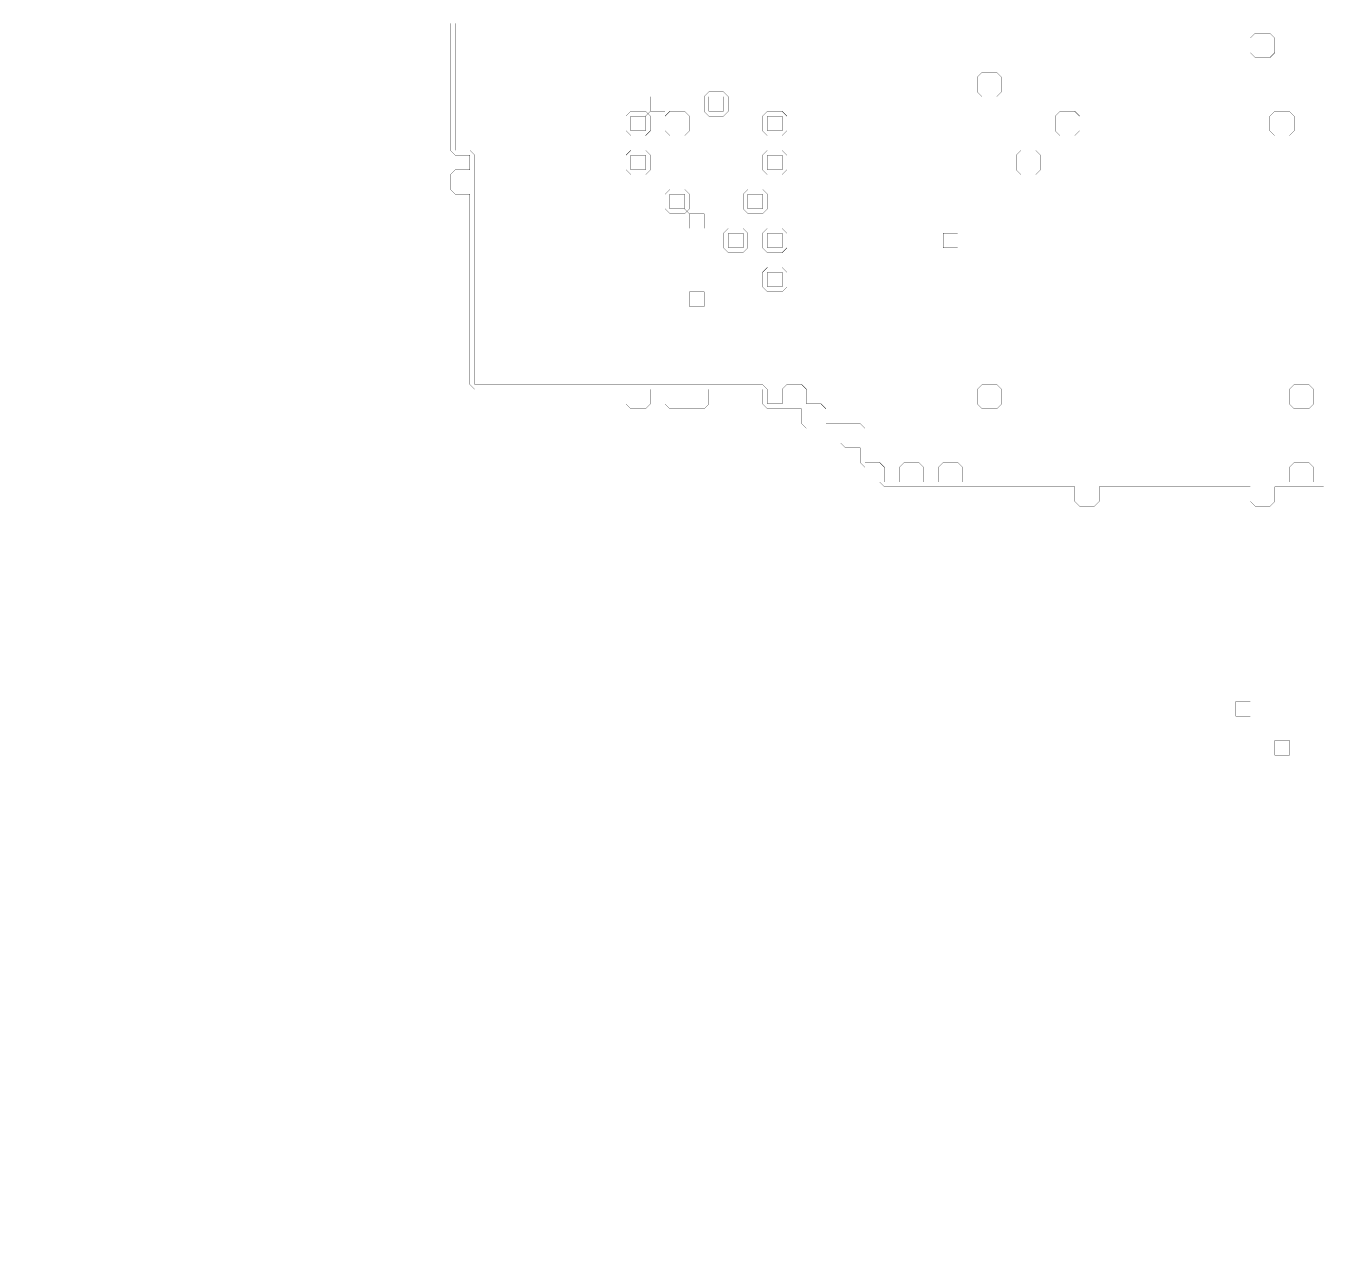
# Model space of a CAD drawing. Header units: metres. Extents: x 0 to 4990, y -4990 to 0.
# Drawn here: x 0 to 2593, y -4990 to -2554 of the extents above; entities that cross this region are included whole.
import ezdxf

# ---------------------------------------------------------------- set-up
doc = ezdxf.new("R2010")
doc.units = ezdxf.units.M
for name, color, linetype in [('conductor', 1, 'Continuous'), ('dielectric', 8, 'Continuous'), ('substrate', 5, 'Continuous')]:
    doc.layers.add(name, color=color, linetype=linetype)

msp = doc.modelspace()

# ---------------------------------------------------------------- linework, layer by layer
at = {"layer": 'conductor', "const_width": 0.5}
msp.add_lwpolyline([(859.375, -2548.828125), (859.375, -2558.59375), (859.375, -2568.359375), (859.375, -2578.125), (859.375, -2587.890625), (859.375, -2597.65625), (859.375, -2607.421875), (859.375, -2617.1875), (859.375, -2626.953125), (859.375, -2636.71875), (859.375, -2646.484375), (859.375, -2656.25), (859.375, -2666.015625), (859.375, -2675.78125), (859.375, -2685.546875), (859.375, -2695.3125), (859.375, -2705.078125), (859.375, -2714.84375), (859.375, -2724.609375), (859.375, -2734.375), (859.375, -2744.140625), (859.375, -2753.90625), (859.375, -2763.671875), (859.375, -2773.4375), (859.375, -2783.203125), (859.375, -2792.96875), (859.375, -2802.734375), (869.140625, -2802.734375), (878.90625, -2802.734375), (888.671875, -2802.734375), (898.4375, -2812.5), (898.4375, -2822.265625), (898.4375, -2832.03125), (898.4375, -2841.796875), (898.4375, -2851.5625), (898.4375, -2861.328125), (898.4375, -2871.09375), (898.4375, -2880.859375), (898.4375, -2890.625), (898.4375, -2900.390625), (898.4375, -2910.15625), (898.4375, -2919.921875), (898.4375, -2929.6875), (898.4375, -2939.453125), (898.4375, -2949.21875), (898.4375, -2958.984375), (898.4375, -2968.75), (898.4375, -2978.515625), (898.4375, -2988.28125), (898.4375, -2998.046875), (898.4375, -3007.8125), (898.4375, -3017.578125), (898.4375, -3027.34375), (898.4375, -3037.109375), (898.4375, -3046.875), (898.4375, -3056.640625), (898.4375, -3066.40625), (898.4375, -3076.171875), (898.4375, -3085.9375), (898.4375, -3095.703125), (898.4375, -3105.46875), (898.4375, -3115.234375), (898.4375, -3125), (898.4375, -3134.765625), (898.4375, -3144.53125), (898.4375, -3154.296875), (898.4375, -3164.0625), (898.4375, -3173.828125), (898.4375, -3183.59375), (898.4375, -3193.359375), (898.4375, -3203.125), (898.4375, -3212.890625), (898.4375, -3222.65625), (898.4375, -3232.421875), (898.4375, -3242.1875), (898.4375, -3251.953125), (898.4375, -3261.71875), (898.4375, -3271.484375), (908.203125, -3271.484375), (917.96875, -3271.484375), (927.734375, -3271.484375), (937.5, -3271.484375), (947.265625, -3271.484375), (957.03125, -3271.484375), (966.796875, -3271.484375), (976.5625, -3271.484375), (986.328125, -3271.484375), (996.09375, -3271.484375), (1005.859375, -3271.484375), (1015.625, -3271.484375), (1025.390625, -3271.484375), (1035.15625, -3271.484375), (1044.921875, -3271.484375), (1054.6875, -3271.484375), (1064.453125, -3271.484375), (1074.21875, -3271.484375), (1083.984375, -3271.484375), (1093.75, -3271.484375), (1103.515625, -3271.484375), (1113.28125, -3271.484375), (1123.046875, -3271.484375), (1132.8125, -3271.484375), (1142.578125, -3271.484375), (1152.34375, -3271.484375), (1162.109375, -3271.484375), (1171.875, -3271.484375), (1181.640625, -3271.484375), (1191.40625, -3271.484375), (1201.171875, -3271.484375), (1210.9375, -3271.484375), (1220.703125, -3271.484375), (1230.46875, -3271.484375), (1240.234375, -3271.484375), (1250, -3271.484375), (1259.765625, -3271.484375), (1269.53125, -3271.484375), (1279.296875, -3271.484375), (1289.0625, -3271.484375), (1298.828125, -3271.484375), (1308.59375, -3271.484375), (1318.359375, -3271.484375), (1328.125, -3271.484375), (1337.890625, -3271.484375), (1347.65625, -3271.484375), (1357.421875, -3271.484375), (1367.1875, -3271.484375), (1376.953125, -3271.484375), (1386.71875, -3271.484375), (1396.484375, -3271.484375), (1406.25, -3271.484375), (1416.015625, -3271.484375), (1425.78125, -3271.484375), (1435.546875, -3271.484375), (1445.3125, -3271.484375), (1455.078125, -3271.484375), (1464.84375, -3271.484375), (1474.609375, -3271.484375), (1484.375, -3281.25), (1484.375, -3291.015625), (1484.375, -3300.78125), (1484.375, -3310.546875), (1494.140625, -3310.546875), (1503.90625, -3310.546875), (1513.671875, -3310.546875), (1513.671875, -3300.78125), (1513.671875, -3291.015625), (1513.671875, -3281.25), (1523.4375, -3271.484375), (1533.203125, -3271.484375), (1542.96875, -3271.484375), (1552.734375, -3271.484375), (1562.5, -3281.25), (1562.5, -3291.015625), (1562.5, -3300.78125), (1562.5, -3310.546875), (1572.265625, -3310.546875), (1582.03125, -3310.546875), (1591.796875, -3310.546875), (1601.5625, -3320.3125), (1601.5625, -3330.078125), (1601.5625, -3339.84375), (1601.5625, -3349.609375), (1611.328125, -3349.609375), (1621.09375, -3349.609375), (1630.859375, -3349.609375), (1640.625, -3349.609375), (1650.390625, -3349.609375), (1660.15625, -3349.609375), (1669.921875, -3349.609375), (1679.6875, -3359.375), (1679.6875, -3369.140625), (1679.6875, -3378.90625), (1679.6875, -3388.671875), (1679.6875, -3398.4375), (1679.6875, -3408.203125), (1679.6875, -3417.96875), (1679.6875, -3427.734375), (1689.453125, -3427.734375), (1699.21875, -3427.734375), (1708.984375, -3427.734375), (1718.75, -3437.5), (1718.75, -3447.265625), (1718.75, -3457.03125), (1718.75, -3466.796875), (1728.515625, -3466.796875), (1738.28125, -3466.796875), (1748.046875, -3466.796875), (1748.046875, -3457.03125), (1748.046875, -3447.265625), (1748.046875, -3437.5), (1757.8125, -3427.734375), (1767.578125, -3427.734375), (1777.34375, -3427.734375), (1787.109375, -3427.734375), (1796.875, -3437.5), (1796.875, -3447.265625), (1796.875, -3457.03125), (1796.875, -3466.796875), (1806.640625, -3466.796875), (1816.40625, -3466.796875), (1826.171875, -3466.796875), (1826.171875, -3457.03125), (1826.171875, -3447.265625), (1826.171875, -3437.5), (1835.9375, -3427.734375), (1845.703125, -3427.734375), (1855.46875, -3427.734375), (1865.234375, -3427.734375), (1875, -3437.5), (1875, -3447.265625), (1875, -3457.03125), (1875, -3466.796875), (1884.765625, -3466.796875), (1894.53125, -3466.796875), (1904.296875, -3466.796875), (1914.0625, -3466.796875), (1923.828125, -3466.796875), (1933.59375, -3466.796875), (1943.359375, -3466.796875), (1953.125, -3466.796875), (1962.890625, -3466.796875), (1972.65625, -3466.796875), (1982.421875, -3466.796875), (1992.1875, -3466.796875), (2001.953125, -3466.796875), (2011.71875, -3466.796875), (2021.484375, -3466.796875), (2031.25, -3466.796875), (2041.015625, -3466.796875), (2050.78125, -3466.796875), (2060.546875, -3466.796875), (2070.3125, -3466.796875), (2080.078125, -3466.796875), (2089.84375, -3466.796875), (2099.609375, -3466.796875), (2109.375, -3466.796875), (2119.140625, -3466.796875), (2128.90625, -3466.796875), (2138.671875, -3466.796875), (2148.4375, -3466.796875), (2158.203125, -3466.796875), (2167.96875, -3466.796875), (2177.734375, -3466.796875), (2187.5, -3466.796875), (2197.265625, -3466.796875), (2207.03125, -3466.796875), (2216.796875, -3466.796875), (2226.5625, -3466.796875), (2236.328125, -3466.796875), (2246.09375, -3466.796875), (2255.859375, -3466.796875), (2265.625, -3466.796875), (2275.390625, -3466.796875), (2285.15625, -3466.796875), (2294.921875, -3466.796875), (2304.6875, -3466.796875), (2314.453125, -3466.796875), (2324.21875, -3466.796875), (2333.984375, -3466.796875), (2343.75, -3466.796875), (2353.515625, -3466.796875), (2363.28125, -3466.796875), (2373.046875, -3466.796875), (2382.8125, -3466.796875), (2392.578125, -3466.796875), (2402.34375, -3466.796875), (2412.109375, -3466.796875), (2421.875, -3466.796875), (2431.640625, -3466.796875), (2441.40625, -3466.796875), (2451.171875, -3466.796875), (2460.9375, -3466.796875), (2470.703125, -3466.796875), (2480.46875, -3466.796875), (2490.234375, -3466.796875), (2500, -3466.796875), (2509.765625, -3466.796875), (2519.53125, -3466.796875), (2529.296875, -3466.796875), (2529.296875, -3457.03125), (2529.296875, -3447.265625), (2529.296875, -3437.5), (2539.0625, -3427.734375), (2548.828125, -3427.734375), (2558.59375, -3427.734375), (2568.359375, -3427.734375), (2578.125, -3437.5), (2578.125, -3447.265625), (2578.125, -3457.03125), (2578.125, -3466.796875), (2587.890625, -3466.796875), (2597.65625, -3466.796875)], dxfattribs=at)
for points in [[(2451.171875, -2578.125), (2460.9375, -2568.359375), (2470.703125, -2568.359375), (2480.46875, -2568.359375), (2490.234375, -2568.359375), (2500, -2578.125), (2500, -2587.890625), (2500, -2597.65625), (2500, -2607.421875), (2490.234375, -2617.1875), (2480.46875, -2617.1875), (2470.703125, -2617.1875), (2460.9375, -2617.1875), (2451.171875, -2607.421875), (2451.171875, -2597.65625), (2451.171875, -2587.890625)], [(1904.296875, -2656.25), (1914.0625, -2646.484375), (1923.828125, -2646.484375), (1933.59375, -2646.484375), (1943.359375, -2646.484375), (1953.125, -2656.25), (1953.125, -2666.015625), (1953.125, -2675.78125), (1953.125, -2685.546875), (1943.359375, -2695.3125), (1933.59375, -2695.3125), (1923.828125, -2695.3125), (1914.0625, -2695.3125), (1904.296875, -2685.546875), (1904.296875, -2675.78125), (1904.296875, -2666.015625)], [(1357.421875, -2695.3125), (1367.1875, -2685.546875), (1376.953125, -2685.546875), (1386.71875, -2685.546875), (1396.484375, -2685.546875), (1406.25, -2695.3125), (1406.25, -2705.078125), (1406.25, -2714.84375), (1406.25, -2724.609375), (1396.484375, -2734.375), (1386.71875, -2734.375), (1376.953125, -2734.375), (1367.1875, -2734.375), (1357.421875, -2724.609375), (1357.421875, -2714.84375), (1357.421875, -2705.078125)], [(1201.171875, -2734.375), (1210.9375, -2724.609375), (1220.703125, -2724.609375), (1230.46875, -2724.609375), (1240.234375, -2724.609375), (1250, -2734.375), (1250, -2744.140625), (1250, -2753.90625), (1250, -2763.671875), (1240.234375, -2773.4375), (1230.46875, -2773.4375), (1220.703125, -2773.4375), (1210.9375, -2773.4375), (1201.171875, -2763.671875), (1201.171875, -2753.90625), (1201.171875, -2744.140625)], [(1279.296875, -2734.375), (1289.0625, -2724.609375), (1298.828125, -2724.609375), (1308.59375, -2724.609375), (1318.359375, -2724.609375), (1328.125, -2734.375), (1328.125, -2744.140625), (1328.125, -2753.90625), (1328.125, -2763.671875), (1318.359375, -2773.4375), (1308.59375, -2773.4375), (1298.828125, -2773.4375), (1289.0625, -2773.4375), (1279.296875, -2763.671875), (1279.296875, -2753.90625), (1279.296875, -2744.140625)], [(1474.609375, -2734.375), (1484.375, -2724.609375), (1494.140625, -2724.609375), (1503.90625, -2724.609375), (1513.671875, -2724.609375), (1523.4375, -2734.375), (1523.4375, -2744.140625), (1523.4375, -2753.90625), (1523.4375, -2763.671875), (1513.671875, -2773.4375), (1503.90625, -2773.4375), (1494.140625, -2773.4375), (1484.375, -2773.4375), (1474.609375, -2763.671875), (1474.609375, -2753.90625), (1474.609375, -2744.140625)], [(2060.546875, -2734.375), (2070.3125, -2724.609375), (2080.078125, -2724.609375), (2089.84375, -2724.609375), (2099.609375, -2724.609375), (2109.375, -2734.375), (2109.375, -2744.140625), (2109.375, -2753.90625), (2109.375, -2763.671875), (2099.609375, -2773.4375), (2089.84375, -2773.4375), (2080.078125, -2773.4375), (2070.3125, -2773.4375), (2060.546875, -2763.671875), (2060.546875, -2753.90625), (2060.546875, -2744.140625)], [(2490.234375, -2734.375), (2500, -2724.609375), (2509.765625, -2724.609375), (2519.53125, -2724.609375), (2529.296875, -2724.609375), (2539.0625, -2734.375), (2539.0625, -2744.140625), (2539.0625, -2753.90625), (2539.0625, -2763.671875), (2529.296875, -2773.4375), (2519.53125, -2773.4375), (2509.765625, -2773.4375), (2500, -2773.4375), (2490.234375, -2763.671875), (2490.234375, -2753.90625), (2490.234375, -2744.140625)], [(1201.171875, -2812.5), (1210.9375, -2802.734375), (1220.703125, -2802.734375), (1230.46875, -2802.734375), (1240.234375, -2802.734375), (1250, -2812.5), (1250, -2822.265625), (1250, -2832.03125), (1250, -2841.796875), (1240.234375, -2851.5625), (1230.46875, -2851.5625), (1220.703125, -2851.5625), (1210.9375, -2851.5625), (1201.171875, -2841.796875), (1201.171875, -2832.03125), (1201.171875, -2822.265625)], [(1474.609375, -2812.5), (1484.375, -2802.734375), (1494.140625, -2802.734375), (1503.90625, -2802.734375), (1513.671875, -2802.734375), (1523.4375, -2812.5), (1523.4375, -2822.265625), (1523.4375, -2832.03125), (1523.4375, -2841.796875), (1513.671875, -2851.5625), (1503.90625, -2851.5625), (1494.140625, -2851.5625), (1484.375, -2851.5625), (1474.609375, -2841.796875), (1474.609375, -2832.03125), (1474.609375, -2822.265625)], [(1982.421875, -2812.5), (1992.1875, -2802.734375), (2001.953125, -2802.734375), (2011.71875, -2802.734375), (2021.484375, -2802.734375), (2031.25, -2812.5), (2031.25, -2822.265625), (2031.25, -2832.03125), (2031.25, -2841.796875), (2021.484375, -2851.5625), (2011.71875, -2851.5625), (2001.953125, -2851.5625), (1992.1875, -2851.5625), (1982.421875, -2841.796875), (1982.421875, -2832.03125), (1982.421875, -2822.265625)], [(1279.296875, -2890.625), (1289.0625, -2880.859375), (1298.828125, -2880.859375), (1308.59375, -2880.859375), (1318.359375, -2880.859375), (1328.125, -2890.625), (1328.125, -2900.390625), (1328.125, -2910.15625), (1328.125, -2919.921875), (1318.359375, -2929.6875), (1308.59375, -2929.6875), (1298.828125, -2929.6875), (1289.0625, -2929.6875), (1279.296875, -2919.921875), (1279.296875, -2910.15625), (1279.296875, -2900.390625)], [(1435.546875, -2890.625), (1445.3125, -2880.859375), (1455.078125, -2880.859375), (1464.84375, -2880.859375), (1474.609375, -2880.859375), (1484.375, -2890.625), (1484.375, -2900.390625), (1484.375, -2910.15625), (1484.375, -2919.921875), (1474.609375, -2929.6875), (1464.84375, -2929.6875), (1455.078125, -2929.6875), (1445.3125, -2929.6875), (1435.546875, -2919.921875), (1435.546875, -2910.15625), (1435.546875, -2900.390625)], [(1396.484375, -2968.75), (1406.25, -2958.984375), (1416.015625, -2958.984375), (1425.78125, -2958.984375), (1435.546875, -2958.984375), (1445.3125, -2968.75), (1445.3125, -2978.515625), (1445.3125, -2988.28125), (1445.3125, -2998.046875), (1435.546875, -3007.8125), (1425.78125, -3007.8125), (1416.015625, -3007.8125), (1406.25, -3007.8125), (1396.484375, -2998.046875), (1396.484375, -2988.28125), (1396.484375, -2978.515625)], [(1474.609375, -2968.75), (1484.375, -2958.984375), (1494.140625, -2958.984375), (1503.90625, -2958.984375), (1513.671875, -2958.984375), (1523.4375, -2968.75), (1523.4375, -2978.515625), (1523.4375, -2988.28125), (1523.4375, -2998.046875), (1513.671875, -3007.8125), (1503.90625, -3007.8125), (1494.140625, -3007.8125), (1484.375, -3007.8125), (1474.609375, -2998.046875), (1474.609375, -2988.28125), (1474.609375, -2978.515625)], [(1474.609375, -3046.875), (1484.375, -3037.109375), (1494.140625, -3037.109375), (1503.90625, -3037.109375), (1513.671875, -3037.109375), (1523.4375, -3046.875), (1523.4375, -3056.640625), (1523.4375, -3066.40625), (1523.4375, -3076.171875), (1513.671875, -3085.9375), (1503.90625, -3085.9375), (1494.140625, -3085.9375), (1484.375, -3085.9375), (1474.609375, -3076.171875), (1474.609375, -3066.40625), (1474.609375, -3056.640625)], [(1904.296875, -3281.25), (1914.0625, -3271.484375), (1923.828125, -3271.484375), (1933.59375, -3271.484375), (1943.359375, -3271.484375), (1953.125, -3281.25), (1953.125, -3291.015625), (1953.125, -3300.78125), (1953.125, -3310.546875), (1943.359375, -3320.3125), (1933.59375, -3320.3125), (1923.828125, -3320.3125), (1914.0625, -3320.3125), (1904.296875, -3310.546875), (1904.296875, -3300.78125), (1904.296875, -3291.015625)], [(2529.296875, -3281.25), (2539.0625, -3271.484375), (2548.828125, -3271.484375), (2558.59375, -3271.484375), (2568.359375, -3271.484375), (2578.125, -3281.25), (2578.125, -3291.015625), (2578.125, -3300.78125), (2578.125, -3310.546875), (2568.359375, -3320.3125), (2558.59375, -3320.3125), (2548.828125, -3320.3125), (2539.0625, -3320.3125), (2529.296875, -3310.546875), (2529.296875, -3300.78125), (2529.296875, -3291.015625)]]:
    msp.add_lwpolyline(points, close=True, dxfattribs=at)
at = {"layer": 'dielectric', "const_width": 0.5}
for points in [[(2421.875, -3906.25), (2421.875, -3916.015625), (2421.875, -3925.78125), (2421.875, -3935.546875), (2431.640625, -3935.546875), (2441.40625, -3935.546875), (2451.171875, -3935.546875), (2451.171875, -3925.78125), (2451.171875, -3916.015625), (2451.171875, -3906.25), (2441.40625, -3906.25), (2431.640625, -3906.25)], [(2500, -3984.375), (2500, -3994.140625), (2500, -4003.90625), (2500, -4013.671875), (2509.765625, -4013.671875), (2519.53125, -4013.671875), (2529.296875, -4013.671875), (2529.296875, -4003.90625), (2529.296875, -3994.140625), (2529.296875, -3984.375), (2519.53125, -3984.375), (2509.765625, -3984.375)]]:
    msp.add_lwpolyline(points, close=True, dxfattribs=at)
at = {"layer": 'substrate', "const_width": 0.5}
for points in [[(0, -2548.828125), (0, -2558.59375), (0, -2568.359375), (0, -2578.125), (0, -2587.890625), (0, -2597.65625), (0, -2607.421875), (0, -2617.1875), (0, -2626.953125), (0, -2636.71875), (0, -2646.484375), (0, -2656.25), (0, -2666.015625), (0, -2675.78125), (0, -2685.546875), (0, -2695.3125), (0, -2705.078125), (0, -2714.84375), (0, -2724.609375), (0, -2734.375), (0, -2744.140625), (0, -2753.90625), (0, -2763.671875), (0, -2773.4375), (0, -2783.203125), (0, -2792.96875), (0, -2802.734375), (0, -2812.5), (0, -2822.265625), (0, -2832.03125), (0, -2841.796875), (0, -2851.5625), (0, -2861.328125), (0, -2871.09375), (0, -2880.859375), (0, -2890.625), (0, -2900.390625), (0, -2910.15625), (0, -2919.921875), (0, -2929.6875), (0, -2939.453125), (0, -2949.21875), (0, -2958.984375), (0, -2968.75), (0, -2978.515625), (0, -2988.28125), (0, -2998.046875), (0, -3007.8125), (0, -3017.578125), (0, -3027.34375), (0, -3037.109375), (0, -3046.875), (0, -3056.640625), (0, -3066.40625), (0, -3076.171875), (0, -3085.9375), (0, -3095.703125), (0, -3105.46875), (0, -3115.234375), (0, -3125), (0, -3134.765625), (0, -3144.53125), (0, -3154.296875), (0, -3164.0625), (0, -3173.828125), (0, -3183.59375), (0, -3193.359375), (0, -3203.125), (0, -3212.890625), (0, -3222.65625), (0, -3232.421875), (0, -3242.1875), (0, -3251.953125), (0, -3261.71875), (0, -3271.484375), (0, -3281.25), (0, -3291.015625), (0, -3300.78125), (0, -3310.546875), (0, -3320.3125), (0, -3330.078125), (0, -3339.84375), (0, -3349.609375), (0, -3359.375), (0, -3369.140625), (0, -3378.90625), (0, -3388.671875), (0, -3398.4375), (0, -3408.203125), (0, -3417.96875), (0, -3427.734375), (0, -3437.5), (0, -3447.265625), (0, -3457.03125), (0, -3466.796875), (0, -3476.5625), (0, -3486.328125), (0, -3496.09375), (0, -3505.859375), (0, -3515.625), (0, -3525.390625), (0, -3535.15625), (0, -3544.921875), (0, -3554.6875), (0, -3564.453125), (0, -3574.21875), (0, -3583.984375), (0, -3593.75), (0, -3603.515625), (0, -3613.28125), (0, -3623.046875), (0, -3632.8125), (0, -3642.578125), (0, -3652.34375), (0, -3662.109375), (0, -3671.875), (0, -3681.640625), (0, -3691.40625), (0, -3701.171875), (0, -3710.9375), (0, -3720.703125), (0, -3730.46875), (0, -3740.234375), (0, -3750), (0, -3759.765625), (0, -3769.53125), (0, -3779.296875), (0, -3789.0625), (0, -3798.828125), (0, -3808.59375), (0, -3818.359375), (0, -3828.125), (0, -3837.890625), (0, -3847.65625), (0, -3857.421875), (0, -3867.1875), (0, -3876.953125), (0, -3886.71875), (0, -3896.484375), (0, -3906.25), (0, -3916.015625), (0, -3925.78125), (0, -3935.546875), (0, -3945.3125), (0, -3955.078125), (0, -3964.84375), (0, -3974.609375), (0, -3984.375), (0, -3994.140625), (0, -4003.90625), (0, -4013.671875), (0, -4023.4375), (0, -4033.203125), (0, -4042.96875), (0, -4052.734375), (0, -4062.5), (0, -4072.265625), (0, -4082.03125), (0, -4091.796875), (0, -4101.5625), (0, -4111.328125), (0, -4121.09375), (0, -4130.859375), (0, -4140.625), (0, -4150.390625), (0, -4160.15625), (0, -4169.921875), (0, -4179.6875), (0, -4189.453125), (0, -4199.21875), (0, -4208.984375), (0, -4218.75), (0, -4228.515625), (0, -4238.28125), (0, -4248.046875), (0, -4257.8125), (0, -4267.578125), (0, -4277.34375), (0, -4287.109375), (0, -4296.875), (0, -4306.640625), (0, -4316.40625), (0, -4326.171875), (0, -4335.9375), (0, -4345.703125), (0, -4355.46875), (0, -4365.234375), (0, -4375), (0, -4384.765625), (0, -4394.53125), (0, -4404.296875), (0, -4414.0625), (0, -4423.828125), (0, -4433.59375), (0, -4443.359375), (0, -4453.125), (0, -4462.890625), (0, -4472.65625), (0, -4482.421875), (0, -4492.1875), (0, -4501.953125), (0, -4511.71875), (0, -4521.484375), (0, -4531.25), (0, -4541.015625), (0, -4550.78125), (0, -4560.546875), (0, -4570.3125), (0, -4580.078125), (0, -4589.84375), (0, -4599.609375), (0, -4609.375), (0, -4619.140625), (0, -4628.90625), (0, -4638.671875), (0, -4648.4375), (0, -4658.203125), (0, -4667.96875), (0, -4677.734375), (0, -4687.5), (0, -4697.265625), (0, -4707.03125), (0, -4716.796875), (0, -4726.5625), (0, -4736.328125), (0, -4746.09375), (0, -4755.859375), (0, -4765.625), (0, -4775.390625), (0, -4785.15625), (0, -4794.921875), (0, -4804.6875), (0, -4814.453125), (0, -4824.21875), (0, -4833.984375), (0, -4843.75), (0, -4853.515625), (0, -4863.28125), (0, -4873.046875), (0, -4882.8125), (0, -4892.578125), (0, -4902.34375), (0, -4912.109375), (0, -4921.875), (0, -4931.640625), (0, -4941.40625), (0, -4951.171875), (0, -4960.9375), (0, -4970.703125), (0, -4980.46875), (0, -4990.234375), (9.765625, -4990.234375), (19.53125, -4990.234375), (29.296875, -4990.234375), (39.0625, -4990.234375), (48.828125, -4990.234375), (58.59375, -4990.234375), (68.359375, -4990.234375), (78.125, -4990.234375), (87.890625, -4990.234375), (97.65625, -4990.234375), (107.421875, -4990.234375), (117.1875, -4990.234375), (126.953125, -4990.234375), (136.71875, -4990.234375), (146.484375, -4990.234375), (156.25, -4990.234375), (166.015625, -4990.234375), (175.78125, -4990.234375), (185.546875, -4990.234375), (195.3125, -4990.234375), (205.078125, -4990.234375), (214.84375, -4990.234375), (224.609375, -4990.234375), (234.375, -4990.234375), (244.140625, -4990.234375), (253.90625, -4990.234375), (263.671875, -4990.234375), (273.4375, -4990.234375), (283.203125, -4990.234375), (292.96875, -4990.234375), (302.734375, -4990.234375), (312.5, -4990.234375), (322.265625, -4990.234375), (332.03125, -4990.234375), (341.796875, -4990.234375), (351.5625, -4990.234375), (361.328125, -4990.234375), (371.09375, -4990.234375), (380.859375, -4990.234375), (390.625, -4990.234375), (400.390625, -4990.234375), (410.15625, -4990.234375), (419.921875, -4990.234375), (429.6875, -4990.234375), (439.453125, -4990.234375), (449.21875, -4990.234375), (458.984375, -4990.234375), (468.75, -4990.234375), (478.515625, -4990.234375), (488.28125, -4990.234375), (498.046875, -4990.234375), (507.8125, -4990.234375), (517.578125, -4990.234375), (527.34375, -4990.234375), (537.109375, -4990.234375), (546.875, -4990.234375), (556.640625, -4990.234375), (566.40625, -4990.234375), (576.171875, -4990.234375), (585.9375, -4990.234375), (595.703125, -4990.234375), (605.46875, -4990.234375), (615.234375, -4990.234375), (625, -4990.234375), (634.765625, -4990.234375), (644.53125, -4990.234375), (654.296875, -4990.234375), (664.0625, -4990.234375), (673.828125, -4990.234375), (683.59375, -4990.234375), (693.359375, -4990.234375), (703.125, -4990.234375), (712.890625, -4990.234375), (722.65625, -4990.234375), (732.421875, -4990.234375), (742.1875, -4990.234375), (751.953125, -4990.234375), (761.71875, -4990.234375), (771.484375, -4990.234375), (781.25, -4990.234375), (791.015625, -4990.234375), (800.78125, -4990.234375), (810.546875, -4990.234375), (820.3125, -4990.234375), (830.078125, -4990.234375), (839.84375, -4990.234375), (849.609375, -4990.234375), (859.375, -4990.234375), (869.140625, -4990.234375), (878.90625, -4990.234375), (888.671875, -4990.234375), (898.4375, -4990.234375), (908.203125, -4990.234375), (917.96875, -4990.234375), (927.734375, -4990.234375), (937.5, -4990.234375), (947.265625, -4990.234375), (957.03125, -4990.234375), (966.796875, -4990.234375), (976.5625, -4990.234375), (986.328125, -4990.234375), (996.09375, -4990.234375), (1005.859375, -4990.234375), (1015.625, -4990.234375), (1025.390625, -4990.234375), (1035.15625, -4990.234375), (1044.921875, -4990.234375), (1054.6875, -4990.234375), (1064.453125, -4990.234375), (1074.21875, -4990.234375), (1083.984375, -4990.234375), (1093.75, -4990.234375), (1103.515625, -4990.234375), (1113.28125, -4990.234375), (1123.046875, -4990.234375), (1132.8125, -4990.234375), (1142.578125, -4990.234375), (1152.34375, -4990.234375), (1162.109375, -4990.234375), (1171.875, -4990.234375), (1181.640625, -4990.234375), (1191.40625, -4990.234375), (1201.171875, -4990.234375), (1210.9375, -4990.234375), (1220.703125, -4990.234375), (1230.46875, -4990.234375), (1240.234375, -4990.234375), (1250, -4990.234375), (1259.765625, -4990.234375), (1269.53125, -4990.234375), (1279.296875, -4990.234375), (1289.0625, -4990.234375), (1298.828125, -4990.234375), (1308.59375, -4990.234375), (1318.359375, -4990.234375), (1328.125, -4990.234375), (1337.890625, -4990.234375), (1347.65625, -4990.234375), (1357.421875, -4990.234375), (1367.1875, -4990.234375), (1376.953125, -4990.234375), (1386.71875, -4990.234375), (1396.484375, -4990.234375), (1406.25, -4990.234375), (1416.015625, -4990.234375), (1425.78125, -4990.234375), (1435.546875, -4990.234375), (1445.3125, -4990.234375), (1455.078125, -4990.234375), (1464.84375, -4990.234375), (1474.609375, -4990.234375), (1484.375, -4990.234375), (1494.140625, -4990.234375), (1503.90625, -4990.234375), (1513.671875, -4990.234375), (1523.4375, -4990.234375), (1533.203125, -4990.234375), (1542.96875, -4990.234375), (1552.734375, -4990.234375), (1562.5, -4990.234375), (1572.265625, -4990.234375), (1582.03125, -4990.234375), (1591.796875, -4990.234375), (1601.5625, -4990.234375), (1611.328125, -4990.234375), (1621.09375, -4990.234375), (1630.859375, -4990.234375), (1640.625, -4990.234375), (1650.390625, -4990.234375), (1660.15625, -4990.234375), (1669.921875, -4990.234375), (1679.6875, -4990.234375), (1689.453125, -4990.234375), (1699.21875, -4990.234375), (1708.984375, -4990.234375), (1718.75, -4990.234375), (1728.515625, -4990.234375), (1738.28125, -4990.234375), (1748.046875, -4990.234375), (1757.8125, -4990.234375), (1767.578125, -4990.234375), (1777.34375, -4990.234375), (1787.109375, -4990.234375), (1796.875, -4990.234375), (1806.640625, -4990.234375), (1816.40625, -4990.234375), (1826.171875, -4990.234375), (1835.9375, -4990.234375), (1845.703125, -4990.234375), (1855.46875, -4990.234375), (1865.234375, -4990.234375), (1875, -4990.234375), (1884.765625, -4990.234375), (1894.53125, -4990.234375), (1904.296875, -4990.234375), (1914.0625, -4990.234375), (1923.828125, -4990.234375), (1933.59375, -4990.234375), (1943.359375, -4990.234375), (1953.125, -4990.234375), (1962.890625, -4990.234375), (1972.65625, -4990.234375), (1982.421875, -4990.234375), (1992.1875, -4990.234375), (2001.953125, -4990.234375), (2011.71875, -4990.234375), (2021.484375, -4990.234375), (2031.25, -4990.234375), (2041.015625, -4990.234375), (2050.78125, -4990.234375), (2060.546875, -4990.234375), (2070.3125, -4990.234375), (2080.078125, -4990.234375), (2089.84375, -4990.234375), (2099.609375, -4990.234375), (2109.375, -4990.234375), (2119.140625, -4990.234375), (2128.90625, -4990.234375), (2138.671875, -4990.234375), (2148.4375, -4990.234375), (2158.203125, -4990.234375), (2167.96875, -4990.234375), (2177.734375, -4990.234375), (2187.5, -4990.234375), (2197.265625, -4990.234375), (2207.03125, -4990.234375), (2216.796875, -4990.234375), (2226.5625, -4990.234375), (2236.328125, -4990.234375), (2246.09375, -4990.234375), (2255.859375, -4990.234375), (2265.625, -4990.234375), (2275.390625, -4990.234375), (2285.15625, -4990.234375), (2294.921875, -4990.234375), (2304.6875, -4990.234375), (2314.453125, -4990.234375), (2324.21875, -4990.234375), (2333.984375, -4990.234375), (2343.75, -4990.234375), (2353.515625, -4990.234375), (2363.28125, -4990.234375), (2373.046875, -4990.234375), (2382.8125, -4990.234375), (2392.578125, -4990.234375), (2402.34375, -4990.234375), (2412.109375, -4990.234375), (2421.875, -4990.234375), (2431.640625, -4990.234375), (2441.40625, -4990.234375), (2451.171875, -4990.234375), (2460.9375, -4990.234375), (2470.703125, -4990.234375), (2480.46875, -4990.234375), (2490.234375, -4990.234375), (2500, -4990.234375), (2509.765625, -4990.234375), (2519.53125, -4990.234375), (2529.296875, -4990.234375), (2539.0625, -4990.234375), (2548.828125, -4990.234375), (2558.59375, -4990.234375), (2568.359375, -4990.234375), (2578.125, -4990.234375), (2587.890625, -4990.234375), (2597.65625, -4990.234375)], [(2597.65625, -3476.5625), (2587.890625, -3476.5625), (2578.125, -3476.5625), (2568.359375, -3476.5625), (2558.59375, -3476.5625), (2548.828125, -3476.5625), (2539.0625, -3476.5625), (2529.296875, -3476.5625), (2519.53125, -3476.5625), (2509.765625, -3476.5625), (2500, -3476.5625), (2500, -3486.328125), (2500, -3496.09375), (2500, -3505.859375), (2490.234375, -3515.625), (2480.46875, -3515.625), (2470.703125, -3515.625), (2460.9375, -3515.625), (2451.171875, -3505.859375), (2451.171875, -3496.09375), (2451.171875, -3486.328125), (2451.171875, -3476.5625), (2441.40625, -3476.5625), (2431.640625, -3476.5625), (2421.875, -3476.5625), (2412.109375, -3476.5625), (2402.34375, -3476.5625), (2392.578125, -3476.5625), (2382.8125, -3476.5625), (2373.046875, -3476.5625), (2363.28125, -3476.5625), (2353.515625, -3476.5625), (2343.75, -3476.5625), (2333.984375, -3476.5625), (2324.21875, -3476.5625), (2314.453125, -3476.5625), (2304.6875, -3476.5625), (2294.921875, -3476.5625), (2285.15625, -3476.5625), (2275.390625, -3476.5625), (2265.625, -3476.5625), (2255.859375, -3476.5625), (2246.09375, -3476.5625), (2236.328125, -3476.5625), (2226.5625, -3476.5625), (2216.796875, -3476.5625), (2207.03125, -3476.5625), (2197.265625, -3476.5625), (2187.5, -3476.5625), (2177.734375, -3476.5625), (2167.96875, -3476.5625), (2158.203125, -3476.5625), (2148.4375, -3476.5625), (2148.4375, -3486.328125), (2148.4375, -3496.09375), (2148.4375, -3505.859375), (2138.671875, -3515.625), (2128.90625, -3515.625), (2119.140625, -3515.625), (2109.375, -3515.625), (2099.609375, -3505.859375), (2099.609375, -3496.09375), (2099.609375, -3486.328125), (2099.609375, -3476.5625), (2089.84375, -3476.5625), (2080.078125, -3476.5625), (2070.3125, -3476.5625), (2060.546875, -3476.5625), (2050.78125, -3476.5625), (2041.015625, -3476.5625), (2031.25, -3476.5625), (2021.484375, -3476.5625), (2011.71875, -3476.5625), (2001.953125, -3476.5625), (1992.1875, -3476.5625), (1982.421875, -3476.5625), (1972.65625, -3476.5625), (1962.890625, -3476.5625), (1953.125, -3476.5625), (1943.359375, -3476.5625), (1933.59375, -3476.5625), (1923.828125, -3476.5625), (1914.0625, -3476.5625), (1904.296875, -3476.5625), (1894.53125, -3476.5625), (1884.765625, -3476.5625), (1875, -3476.5625), (1865.234375, -3476.5625), (1855.46875, -3476.5625), (1845.703125, -3476.5625), (1835.9375, -3476.5625), (1826.171875, -3476.5625), (1816.40625, -3476.5625), (1806.640625, -3476.5625), (1796.875, -3476.5625), (1787.109375, -3476.5625), (1777.34375, -3476.5625), (1767.578125, -3476.5625), (1757.8125, -3476.5625), (1748.046875, -3476.5625), (1738.28125, -3476.5625), (1728.515625, -3476.5625), (1718.75, -3476.5625), (1708.984375, -3466.796875), (1708.984375, -3457.03125), (1708.984375, -3447.265625), (1708.984375, -3437.5), (1699.21875, -3437.5), (1689.453125, -3437.5), (1679.6875, -3437.5), (1669.921875, -3427.734375), (1669.921875, -3417.96875), (1669.921875, -3408.203125), (1669.921875, -3398.4375), (1660.15625, -3398.4375), (1650.390625, -3398.4375), (1640.625, -3398.4375), (1630.859375, -3388.671875), (1630.859375, -3378.90625), (1630.859375, -3369.140625), (1630.859375, -3359.375), (1621.09375, -3359.375), (1611.328125, -3359.375), (1601.5625, -3359.375), (1591.796875, -3359.375), (1582.03125, -3359.375), (1572.265625, -3359.375), (1562.5, -3359.375), (1552.734375, -3349.609375), (1552.734375, -3339.84375), (1552.734375, -3330.078125), (1552.734375, -3320.3125), (1542.96875, -3320.3125), (1533.203125, -3320.3125), (1523.4375, -3320.3125), (1513.671875, -3320.3125), (1503.90625, -3320.3125), (1494.140625, -3320.3125), (1484.375, -3320.3125), (1474.609375, -3310.546875), (1474.609375, -3300.78125), (1474.609375, -3291.015625), (1474.609375, -3281.25), (1464.84375, -3281.25), (1455.078125, -3281.25), (1445.3125, -3281.25), (1435.546875, -3281.25), (1425.78125, -3281.25), (1416.015625, -3281.25), (1406.25, -3281.25), (1396.484375, -3281.25), (1386.71875, -3281.25), (1376.953125, -3281.25), (1367.1875, -3281.25), (1367.1875, -3291.015625), (1367.1875, -3300.78125), (1367.1875, -3310.546875), (1357.421875, -3320.3125), (1347.65625, -3320.3125), (1337.890625, -3320.3125), (1328.125, -3320.3125), (1318.359375, -3320.3125), (1308.59375, -3320.3125), (1298.828125, -3320.3125), (1289.0625, -3320.3125), (1279.296875, -3310.546875), (1279.296875, -3300.78125), (1279.296875, -3291.015625), (1279.296875, -3281.25), (1269.53125, -3281.25), (1259.765625, -3281.25), (1250, -3281.25), (1250, -3291.015625), (1250, -3300.78125), (1250, -3310.546875), (1240.234375, -3320.3125), (1230.46875, -3320.3125), (1220.703125, -3320.3125), (1210.9375, -3320.3125), (1201.171875, -3310.546875), (1201.171875, -3300.78125), (1201.171875, -3291.015625), (1201.171875, -3281.25), (1191.40625, -3281.25), (1181.640625, -3281.25), (1171.875, -3281.25), (1162.109375, -3281.25), (1152.34375, -3281.25), (1142.578125, -3281.25), (1132.8125, -3281.25), (1123.046875, -3281.25), (1113.28125, -3281.25), (1103.515625, -3281.25), (1093.75, -3281.25), (1083.984375, -3281.25), (1074.21875, -3281.25), (1064.453125, -3281.25), (1054.6875, -3281.25), (1044.921875, -3281.25), (1035.15625, -3281.25), (1025.390625, -3281.25), (1015.625, -3281.25), (1005.859375, -3281.25), (996.09375, -3281.25), (986.328125, -3281.25), (976.5625, -3281.25), (966.796875, -3281.25), (957.03125, -3281.25), (947.265625, -3281.25), (937.5, -3281.25), (927.734375, -3281.25), (917.96875, -3281.25), (908.203125, -3281.25), (898.4375, -3281.25), (888.671875, -3271.484375), (888.671875, -3261.71875), (888.671875, -3251.953125), (888.671875, -3242.1875), (888.671875, -3232.421875), (888.671875, -3222.65625), (888.671875, -3212.890625), (888.671875, -3203.125), (888.671875, -3193.359375), (888.671875, -3183.59375), (888.671875, -3173.828125), (888.671875, -3164.0625), (888.671875, -3154.296875), (888.671875, -3144.53125), (888.671875, -3134.765625), (888.671875, -3125), (888.671875, -3115.234375), (888.671875, -3105.46875), (888.671875, -3095.703125), (888.671875, -3085.9375), (888.671875, -3076.171875), (888.671875, -3066.40625), (888.671875, -3056.640625), (888.671875, -3046.875), (888.671875, -3037.109375), (888.671875, -3027.34375), (888.671875, -3017.578125), (888.671875, -3007.8125), (888.671875, -2998.046875), (888.671875, -2988.28125), (888.671875, -2978.515625), (888.671875, -2968.75), (888.671875, -2958.984375), (888.671875, -2949.21875), (888.671875, -2939.453125), (888.671875, -2929.6875), (888.671875, -2919.921875), (888.671875, -2910.15625), (888.671875, -2900.390625), (888.671875, -2890.625), (878.90625, -2890.625), (869.140625, -2890.625), (859.375, -2890.625), (849.609375, -2880.859375), (849.609375, -2871.09375), (849.609375, -2861.328125), (849.609375, -2851.5625), (859.375, -2841.796875), (869.140625, -2841.796875), (878.90625, -2841.796875), (888.671875, -2841.796875), (888.671875, -2832.03125), (888.671875, -2822.265625), (888.671875, -2812.5), (878.90625, -2812.5), (869.140625, -2812.5), (859.375, -2812.5), (849.609375, -2802.734375), (849.609375, -2792.96875), (849.609375, -2783.203125), (849.609375, -2773.4375), (849.609375, -2763.671875), (849.609375, -2753.90625), (849.609375, -2744.140625), (849.609375, -2734.375), (849.609375, -2724.609375), (849.609375, -2714.84375), (849.609375, -2705.078125), (849.609375, -2695.3125), (849.609375, -2685.546875), (849.609375, -2675.78125), (849.609375, -2666.015625), (849.609375, -2656.25), (849.609375, -2646.484375), (849.609375, -2636.71875), (849.609375, -2626.953125), (849.609375, -2617.1875), (849.609375, -2607.421875), (849.609375, -2597.65625), (849.609375, -2587.890625), (849.609375, -2578.125), (849.609375, -2568.359375), (849.609375, -2558.59375), (849.609375, -2548.828125)]]:
    msp.add_lwpolyline(points, dxfattribs=at)
for points in [[(1250, -2695.3125), (1250, -2705.078125), (1250, -2714.84375), (1250, -2724.609375), (1240.234375, -2734.375), (1230.46875, -2734.375), (1220.703125, -2734.375), (1210.9375, -2734.375), (1210.9375, -2744.140625), (1210.9375, -2753.90625), (1210.9375, -2763.671875), (1220.703125, -2763.671875), (1230.46875, -2763.671875), (1240.234375, -2763.671875), (1240.234375, -2753.90625), (1240.234375, -2744.140625), (1240.234375, -2734.375), (1250, -2724.609375), (1259.765625, -2724.609375), (1269.53125, -2724.609375), (1279.296875, -2724.609375), (1279.296875, -2714.84375), (1279.296875, -2705.078125), (1279.296875, -2695.3125), (1269.53125, -2695.3125), (1259.765625, -2695.3125)], [(1367.1875, -2695.3125), (1367.1875, -2705.078125), (1367.1875, -2714.84375), (1367.1875, -2724.609375), (1376.953125, -2724.609375), (1386.71875, -2724.609375), (1396.484375, -2724.609375), (1396.484375, -2714.84375), (1396.484375, -2705.078125), (1396.484375, -2695.3125), (1386.71875, -2695.3125), (1376.953125, -2695.3125)], [(1484.375, -2734.375), (1484.375, -2744.140625), (1484.375, -2753.90625), (1484.375, -2763.671875), (1494.140625, -2763.671875), (1503.90625, -2763.671875), (1513.671875, -2763.671875), (1513.671875, -2753.90625), (1513.671875, -2744.140625), (1513.671875, -2734.375), (1503.90625, -2734.375), (1494.140625, -2734.375)], [(1210.9375, -2812.5), (1210.9375, -2822.265625), (1210.9375, -2832.03125), (1210.9375, -2841.796875), (1220.703125, -2841.796875), (1230.46875, -2841.796875), (1240.234375, -2841.796875), (1240.234375, -2832.03125), (1240.234375, -2822.265625), (1240.234375, -2812.5), (1230.46875, -2812.5), (1220.703125, -2812.5)], [(1484.375, -2812.5), (1484.375, -2822.265625), (1484.375, -2832.03125), (1484.375, -2841.796875), (1494.140625, -2841.796875), (1503.90625, -2841.796875), (1513.671875, -2841.796875), (1513.671875, -2832.03125), (1513.671875, -2822.265625), (1513.671875, -2812.5), (1503.90625, -2812.5), (1494.140625, -2812.5)], [(1289.0625, -2890.625), (1289.0625, -2900.390625), (1289.0625, -2910.15625), (1289.0625, -2919.921875), (1298.828125, -2919.921875), (1308.59375, -2919.921875), (1318.359375, -2919.921875), (1328.125, -2929.6875), (1328.125, -2939.453125), (1328.125, -2949.21875), (1328.125, -2958.984375), (1337.890625, -2958.984375), (1347.65625, -2958.984375), (1357.421875, -2958.984375), (1357.421875, -2949.21875), (1357.421875, -2939.453125), (1357.421875, -2929.6875), (1347.65625, -2929.6875), (1337.890625, -2929.6875), (1328.125, -2929.6875), (1318.359375, -2919.921875), (1318.359375, -2910.15625), (1318.359375, -2900.390625), (1318.359375, -2890.625), (1308.59375, -2890.625), (1298.828125, -2890.625)], [(1445.3125, -2890.625), (1445.3125, -2900.390625), (1445.3125, -2910.15625), (1445.3125, -2919.921875), (1455.078125, -2919.921875), (1464.84375, -2919.921875), (1474.609375, -2919.921875), (1474.609375, -2910.15625), (1474.609375, -2900.390625), (1474.609375, -2890.625), (1464.84375, -2890.625), (1455.078125, -2890.625)], [(1406.25, -2968.75), (1406.25, -2978.515625), (1406.25, -2988.28125), (1406.25, -2998.046875), (1416.015625, -2998.046875), (1425.78125, -2998.046875), (1435.546875, -2998.046875), (1435.546875, -2988.28125), (1435.546875, -2978.515625), (1435.546875, -2968.75), (1425.78125, -2968.75), (1416.015625, -2968.75)], [(1484.375, -2968.75), (1484.375, -2978.515625), (1484.375, -2988.28125), (1484.375, -2998.046875), (1494.140625, -2998.046875), (1503.90625, -2998.046875), (1513.671875, -2998.046875), (1513.671875, -2988.28125), (1513.671875, -2978.515625), (1513.671875, -2968.75), (1503.90625, -2968.75), (1494.140625, -2968.75)], [(1835.9375, -2968.75), (1835.9375, -2978.515625), (1835.9375, -2988.28125), (1835.9375, -2998.046875), (1845.703125, -2998.046875), (1855.46875, -2998.046875), (1865.234375, -2998.046875), (1865.234375, -2988.28125), (1865.234375, -2978.515625), (1865.234375, -2968.75), (1855.46875, -2968.75), (1845.703125, -2968.75)], [(1484.375, -3046.875), (1484.375, -3056.640625), (1484.375, -3066.40625), (1484.375, -3076.171875), (1494.140625, -3076.171875), (1503.90625, -3076.171875), (1513.671875, -3076.171875), (1513.671875, -3066.40625), (1513.671875, -3056.640625), (1513.671875, -3046.875), (1503.90625, -3046.875), (1494.140625, -3046.875)], [(1328.125, -3085.9375), (1328.125, -3095.703125), (1328.125, -3105.46875), (1328.125, -3115.234375), (1337.890625, -3115.234375), (1347.65625, -3115.234375), (1357.421875, -3115.234375), (1357.421875, -3105.46875), (1357.421875, -3095.703125), (1357.421875, -3085.9375), (1347.65625, -3085.9375), (1337.890625, -3085.9375)]]:
    msp.add_lwpolyline(points, close=True, dxfattribs=at)

doc.saveas('drawing.dxf')
